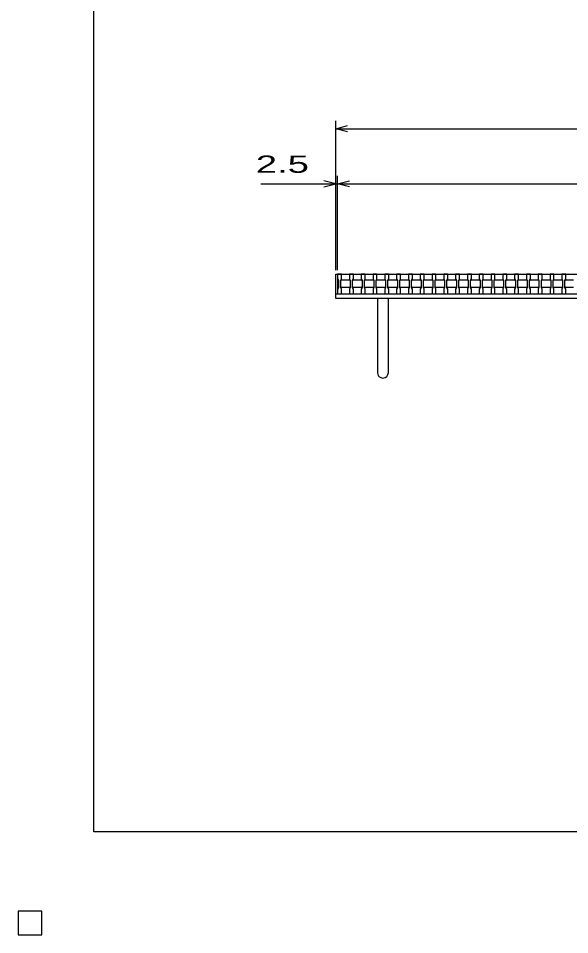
# Model space of a CAD drawing. Units: millimetres, scale not verified. Extents: x -1820 to 1736, y -1282 to 1048.
# Drawn here: x -1820 to -1119, y -1282 to -117 of the extents above; entities that cross this region are included whole.
import ezdxf
from ezdxf.enums import TextEntityAlignment as Align

# ---------------------------------------------------------------- set-up
doc = ezdxf.new("R2010")
doc.units = ezdxf.units.MM
doc.header["$LTSCALE"] = 10
for name, color, linetype, lineweight in [('0_2', 150, 'Continuous', 25), ('16', 3, 'Continuous', 25), ('19', 6, 'Continuous', 25), ('22', 4, 'Continuous', 25)]:
    doc.layers.add(name, color=color, linetype=linetype, lineweight=lineweight)
doc.styles.add('ベクトル', font='')
doc.styles.get('ベクトル').set_extended_font_data('ベクトル')

msp = doc.modelspace()

# ---------------------------------------------------------------- linework, layer by layer
at = {"layer": '0_2'}
for p, q in [((-1724, -1151.5), (-1724, 1048.5)), ((1736, -1151.5), (-1724, -1151.5))]:
    msp.add_line(p, q, dxfattribs=at)
at = {"layer": '16'}
for p, q in [((-1414, -442.5), (-1414, -441.8)), ((-1414, -441.8), (-1409, -441.8)), ((-1414, -442.5), (-1414, -448.5)), ((-1409, -442.5), (-1414, -442.5)), ((-1414, -442.5), (-1414, -467.5)), ((-1414, -442.5), (-419, -442.5)), ((-1409, -441.8), (-1409, -442.5)), ((-1409, -448.5), (-1409, -442.5)), ((-1399, -442.5), (-1399, -441.8)), ((-1399, -441.8), (-1394, -441.8)), ((-1399, -442.5), (-1399, -448.5)), ((-1394, -442.5), (-1399, -442.5)), ((-1394, -441.8), (-1394, -442.5)), ((-1394, -448.5), (-1394, -442.5)), ((-1384, -442.5), (-1384, -441.8)), ((-1384, -441.8), (-1379, -441.8)), ((-1384, -442.5), (-1384, -448.5)), ((-1379, -442.5), (-1384, -442.5)), ((-1379, -441.8), (-1379, -442.5)), ((-1379, -448.5), (-1379, -442.5)), ((-1369, -442.5), (-1369, -441.8)), ((-1369, -441.8), (-1364, -441.8)), ((-1369, -442.5), (-1369, -448.5)), ((-1364, -442.5), (-1369, -442.5)), ((-1364, -441.8), (-1364, -442.5)), ((-1364, -448.5), (-1364, -442.5)), ((-1354, -442.5), (-1354, -441.8)), ((-1354, -441.8), (-1349, -441.8)), ((-1354, -442.5), (-1354, -448.5)), ((-1349, -442.5), (-1354, -442.5)), ((-1349, -441.8), (-1349, -442.5)), ((-1349, -448.5), (-1349, -442.5)), ((-1339, -442.5), (-1339, -441.8)), ((-1339, -441.8), (-1334, -441.8)), ((-1339, -442.5), (-1339, -448.5)), ((-1334, -442.5), (-1339, -442.5)), ((-1334, -441.8), (-1334, -442.5)), ((-1334, -448.5), (-1334, -442.5)), ((-1324, -442.5), (-1324, -441.8)), ((-1324, -441.8), (-1319, -441.8)), ((-1324, -442.5), (-1324, -448.5)), ((-1319, -442.5), (-1324, -442.5)), ((-1319, -441.8), (-1319, -442.5)), ((-1319, -448.5), (-1319, -442.5)), ((-1309, -442.5), (-1309, -441.8)), ((-1309, -441.8), (-1304, -441.8)), ((-1309, -442.5), (-1309, -448.5)), ((-1304, -442.5), (-1309, -442.5)), ((-1304, -441.8), (-1304, -442.5)), ((-1304, -448.5), (-1304, -442.5)), ((-1294, -442.5), (-1294, -441.8)), ((-1294, -441.8), (-1289, -441.8)), ((-1294, -442.5), (-1294, -448.5)), ((-1289, -442.5), (-1294, -442.5)), ((-1289, -441.8), (-1289, -442.5)), ((-1289, -448.5), (-1289, -442.5)), ((-1279, -442.5), (-1279, -441.8)), ((-1279, -441.8), (-1274, -441.8)), ((-1279, -442.5), (-1279, -448.5)), ((-1274, -442.5), (-1279, -442.5)), ((-1274, -441.8), (-1274, -442.5)), ((-1274, -448.5), (-1274, -442.5)), ((-1264, -442.5), (-1264, -441.8)), ((-1264, -441.8), (-1259, -441.8)), ((-1264, -442.5), (-1264, -448.5)), ((-1259, -442.5), (-1264, -442.5)), ((-1259, -441.8), (-1259, -442.5)), ((-1259, -448.5), (-1259, -442.5)), ((-1249, -442.5), (-1249, -441.8)), ((-1249, -441.8), (-1244, -441.8)), ((-1249, -442.5), (-1249, -448.5)), ((-1244, -442.5), (-1249, -442.5)), ((-1244, -441.8), (-1244, -442.5)), ((-1244, -448.5), (-1244, -442.5)), ((-1234, -442.5), (-1234, -441.8)), ((-1234, -441.8), (-1229, -441.8)), ((-1234, -442.5), (-1234, -448.5)), ((-1229, -442.5), (-1234, -442.5)), ((-1229, -441.8), (-1229, -442.5)), ((-1229, -448.5), (-1229, -442.5)), ((-1219, -442.5), (-1219, -441.8)), ((-1219, -441.8), (-1214, -441.8)), ((-1219, -442.5), (-1219, -448.5)), ((-1214, -442.5), (-1219, -442.5)), ((-1214, -441.8), (-1214, -442.5)), ((-1214, -448.5), (-1214, -442.5)), ((-1204, -442.5), (-1204, -441.8)), ((-1204, -441.8), (-1199, -441.8)), ((-1204, -442.5), (-1204, -448.5)), ((-1199, -442.5), (-1204, -442.5)), ((-1199, -441.8), (-1199, -442.5)), ((-1199, -448.5), (-1199, -442.5)), ((-1189, -442.5), (-1189, -441.8)), ((-1189, -441.8), (-1184, -441.8)), ((-1189, -442.5), (-1189, -448.5)), ((-1184, -442.5), (-1189, -442.5)), ((-1184, -441.8), (-1184, -442.5)), ((-1184, -448.5), (-1184, -442.5)), ((-1174, -442.5), (-1174, -441.8)), ((-1174, -441.8), (-1169, -441.8)), ((-1174, -442.5), (-1174, -448.5)), ((-1169, -442.5), (-1174, -442.5)), ((-1169, -441.8), (-1169, -442.5)), ((-1169, -448.5), (-1169, -442.5)), ((-1159, -442.5), (-1159, -441.8)), ((-1159, -441.8), (-1154, -441.8)), ((-1159, -442.5), (-1159, -448.5)), ((-1154, -442.5), (-1159, -442.5)), ((-1154, -441.8), (-1154, -442.5)), ((-1154, -448.5), (-1154, -442.5)), ((-1144, -442.5), (-1144, -441.8)), ((-1144, -441.8), (-1139, -441.8)), ((-1144, -442.5), (-1144, -448.5)), ((-1139, -442.5), (-1144, -442.5)), ((-1139, -441.8), (-1139, -442.5)), ((-1139, -448.5), (-1139, -442.5)), ((-1129, -442.5), (-1129, -441.8)), ((-1129, -441.8), (-1124, -441.8)), ((-1129, -442.5), (-1129, -448.5)), ((-1124, -442.5), (-1129, -442.5)), ((-1124, -441.8), (-1124, -442.5)), ((-1124, -448.5), (-1124, -442.5)), ((-1414, -448.5), (-1413, -450.5)), ((-1413, -450.5), (-1413, -459.5)), ((-1410, -450.5), (-1409, -448.5)), ((-1410, -450.5), (-1409, -449.5)), ((-1410, -459.5), (-1410, -450.5)), ((-1409, -449.5), (-1399, -449.5)), ((-1399, -448.5), (-1398, -450.5)), ((-1399, -449.5), (-1398, -450.5)), ((-1398, -450.5), (-1398, -459.5)), ((-1395, -450.5), (-1394, -448.5)), ((-1395, -450.5), (-1394, -449.5)), ((-1395, -459.5), (-1395, -450.5)), ((-1394, -449.5), (-1384, -449.5)), ((-1384, -448.5), (-1383, -450.5)), ((-1384, -449.5), (-1383, -450.5)), ((-1383, -450.5), (-1383, -459.5)), ((-1380, -450.5), (-1379, -448.5)), ((-1380, -450.5), (-1379, -449.5)), ((-1380, -459.5), (-1380, -450.5)), ((-1379, -449.5), (-1369, -449.5)), ((-1369, -448.5), (-1368, -450.5)), ((-1369, -449.5), (-1368, -450.5)), ((-1368, -450.5), (-1368, -459.5)), ((-1365, -450.5), (-1364, -448.5)), ((-1365, -450.5), (-1364, -449.5)), ((-1365, -459.5), (-1365, -450.5)), ((-1364, -449.5), (-1354, -449.5)), ((-1354, -448.5), (-1353, -450.5)), ((-1354, -449.5), (-1353, -450.5)), ((-1353, -450.5), (-1353, -459.5)), ((-1350, -450.5), (-1349, -448.5)), ((-1350, -450.5), (-1349, -449.5)), ((-1350, -459.5), (-1350, -450.5)), ((-1349, -449.5), (-1339, -449.5)), ((-1339, -448.5), (-1338, -450.5)), ((-1339, -449.5), (-1338, -450.5)), ((-1338, -450.5), (-1338, -459.5)), ((-1335, -450.5), (-1334, -448.5)), ((-1335, -450.5), (-1334, -449.5)), ((-1335, -459.5), (-1335, -450.5)), ((-1334, -449.5), (-1324, -449.5)), ((-1324, -448.5), (-1323, -450.5)), ((-1324, -449.5), (-1323, -450.5)), ((-1323, -450.5), (-1323, -459.5)), ((-1320, -450.5), (-1319, -448.5)), ((-1320, -450.5), (-1319, -449.5)), ((-1320, -459.5), (-1320, -450.5)), ((-1319, -449.5), (-1309, -449.5)), ((-1309, -448.5), (-1308, -450.5)), ((-1309, -449.5), (-1308, -450.5)), ((-1308, -450.5), (-1308, -459.5)), ((-1305, -450.5), (-1304, -448.5)), ((-1305, -450.5), (-1304, -449.5)), ((-1305, -459.5), (-1305, -450.5)), ((-1304, -449.5), (-1294, -449.5)), ((-1294, -448.5), (-1293, -450.5)), ((-1294, -449.5), (-1293, -450.5)), ((-1293, -450.5), (-1293, -459.5)), ((-1290, -450.5), (-1289, -448.5)), ((-1290, -450.5), (-1289, -449.5)), ((-1290, -459.5), (-1290, -450.5)), ((-1289, -449.5), (-1279, -449.5)), ((-1279, -448.5), (-1278, -450.5)), ((-1279, -449.5), (-1278, -450.5)), ((-1278, -450.5), (-1278, -459.5)), ((-1275, -450.5), (-1274, -448.5)), ((-1275, -450.5), (-1274, -449.5)), ((-1275, -459.5), (-1275, -450.5)), ((-1274, -449.5), (-1264, -449.5)), ((-1264, -448.5), (-1263, -450.5)), ((-1264, -449.5), (-1263, -450.5)), ((-1263, -450.5), (-1263, -459.5)), ((-1260, -450.5), (-1259, -448.5)), ((-1260, -450.5), (-1259, -449.5)), ((-1260, -459.5), (-1260, -450.5)), ((-1259, -449.5), (-1249, -449.5)), ((-1249, -448.5), (-1248, -450.5)), ((-1249, -449.5), (-1248, -450.5)), ((-1248, -450.5), (-1248, -459.5)), ((-1245, -450.5), (-1244, -448.5)), ((-1245, -450.5), (-1244, -449.5)), ((-1245, -459.5), (-1245, -450.5)), ((-1244, -449.5), (-1234, -449.5)), ((-1234, -448.5), (-1233, -450.5)), ((-1234, -449.5), (-1233, -450.5)), ((-1233, -450.5), (-1233, -459.5)), ((-1230, -450.5), (-1229, -448.5)), ((-1230, -450.5), (-1229, -449.5)), ((-1230, -459.5), (-1230, -450.5)), ((-1229, -449.5), (-1219, -449.5)), ((-1219, -448.5), (-1218, -450.5)), ((-1219, -449.5), (-1218, -450.5)), ((-1218, -450.5), (-1218, -459.5)), ((-1215, -450.5), (-1214, -448.5)), ((-1215, -450.5), (-1214, -449.5)), ((-1215, -459.5), (-1215, -450.5)), ((-1214, -449.5), (-1204, -449.5)), ((-1204, -448.5), (-1203, -450.5)), ((-1204, -449.5), (-1203, -450.5)), ((-1203, -450.5), (-1203, -459.5)), ((-1200, -450.5), (-1199, -448.5)), ((-1200, -450.5), (-1199, -449.5)), ((-1200, -459.5), (-1200, -450.5)), ((-1199, -449.5), (-1189, -449.5)), ((-1189, -448.5), (-1188, -450.5)), ((-1189, -449.5), (-1188, -450.5)), ((-1188, -450.5), (-1188, -459.5)), ((-1185, -450.5), (-1184, -448.5)), ((-1185, -450.5), (-1184, -449.5)), ((-1185, -459.5), (-1185, -450.5)), ((-1184, -449.5), (-1174, -449.5)), ((-1174, -448.5), (-1173, -450.5)), ((-1174, -449.5), (-1173, -450.5)), ((-1173, -450.5), (-1173, -459.5)), ((-1170, -450.5), (-1169, -448.5)), ((-1170, -450.5), (-1169, -449.5)), ((-1170, -459.5), (-1170, -450.5)), ((-1169, -449.5), (-1159, -449.5)), ((-1159, -448.5), (-1158, -450.5)), ((-1159, -449.5), (-1158, -450.5)), ((-1158, -450.5), (-1158, -459.5)), ((-1155, -450.5), (-1154, -448.5)), ((-1155, -450.5), (-1154, -449.5)), ((-1155, -459.5), (-1155, -450.5)), ((-1154, -449.5), (-1144, -449.5)), ((-1144, -448.5), (-1143, -450.5)), ((-1144, -449.5), (-1143, -450.5)), ((-1143, -450.5), (-1143, -459.5)), ((-1140, -450.5), (-1139, -448.5)), ((-1140, -450.5), (-1139, -449.5)), ((-1140, -459.5), (-1140, -450.5)), ((-1139, -449.5), (-1129, -449.5)), ((-1129, -448.5), (-1128, -450.5)), ((-1129, -449.5), (-1128, -450.5)), ((-1128, -450.5), (-1128, -459.5)), ((-1125, -450.5), (-1124, -448.5)), ((-1125, -450.5), (-1124, -449.5)), ((-1125, -459.5), (-1125, -450.5)), ((-1124, -449.5), (-1114, -449.5)), ((-1413, -459.5), (-1414, -461.5)), ((-1414, -461.5), (-1414, -467.5)), ((-1409, -459.5), (-1410, -458.5)), ((-1409, -461.5), (-1410, -459.5)), ((-1399, -459.5), (-1409, -459.5)), ((-1409, -467.5), (-1409, -461.5)), ((-1398, -458.5), (-1399, -459.5)), ((-1398, -459.5), (-1399, -461.5)), ((-1399, -461.5), (-1399, -467.5)), ((-1394, -459.5), (-1395, -458.5)), ((-1394, -461.5), (-1395, -459.5)), ((-1384, -459.5), (-1394, -459.5)), ((-1394, -467.5), (-1394, -461.5)), ((-1383, -458.5), (-1384, -459.5)), ((-1383, -459.5), (-1384, -461.5)), ((-1384, -461.5), (-1384, -467.5)), ((-1379, -459.5), (-1380, -458.5)), ((-1379, -461.5), (-1380, -459.5)), ((-1369, -459.5), (-1379, -459.5)), ((-1379, -467.5), (-1379, -461.5)), ((-1368, -458.5), (-1369, -459.5)), ((-1368, -459.5), (-1369, -461.5)), ((-1369, -461.5), (-1369, -467.5)), ((-1364, -459.5), (-1365, -458.5)), ((-1364, -461.5), (-1365, -459.5)), ((-1354, -459.5), (-1364, -459.5)), ((-1364, -467.5), (-1364, -461.5)), ((-1353, -458.5), (-1354, -459.5)), ((-1353, -459.5), (-1354, -461.5)), ((-1354, -461.5), (-1354, -467.5)), ((-1349, -459.5), (-1350, -458.5)), ((-1349, -461.5), (-1350, -459.5)), ((-1339, -459.5), (-1349, -459.5)), ((-1349, -467.5), (-1349, -461.5)), ((-1338, -458.5), (-1339, -459.5)), ((-1338, -459.5), (-1339, -461.5)), ((-1339, -461.5), (-1339, -467.5)), ((-1334, -459.5), (-1335, -458.5)), ((-1334, -461.5), (-1335, -459.5)), ((-1324, -459.5), (-1334, -459.5)), ((-1334, -467.5), (-1334, -461.5)), ((-1323, -458.5), (-1324, -459.5)), ((-1323, -459.5), (-1324, -461.5)), ((-1324, -461.5), (-1324, -467.5)), ((-1319, -459.5), (-1320, -458.5)), ((-1319, -461.5), (-1320, -459.5)), ((-1309, -459.5), (-1319, -459.5)), ((-1319, -467.5), (-1319, -461.5)), ((-1308, -458.5), (-1309, -459.5)), ((-1308, -459.5), (-1309, -461.5)), ((-1309, -461.5), (-1309, -467.5)), ((-1304, -459.5), (-1305, -458.5)), ((-1304, -461.5), (-1305, -459.5)), ((-1294, -459.5), (-1304, -459.5)), ((-1304, -467.5), (-1304, -461.5)), ((-1293, -458.5), (-1294, -459.5)), ((-1293, -459.5), (-1294, -461.5)), ((-1294, -461.5), (-1294, -467.5)), ((-1289, -459.5), (-1290, -458.5)), ((-1289, -461.5), (-1290, -459.5)), ((-1279, -459.5), (-1289, -459.5)), ((-1289, -467.5), (-1289, -461.5)), ((-1278, -458.5), (-1279, -459.5)), ((-1278, -459.5), (-1279, -461.5)), ((-1279, -461.5), (-1279, -467.5)), ((-1274, -459.5), (-1275, -458.5)), ((-1274, -461.5), (-1275, -459.5)), ((-1264, -459.5), (-1274, -459.5)), ((-1274, -467.5), (-1274, -461.5)), ((-1263, -458.5), (-1264, -459.5)), ((-1263, -459.5), (-1264, -461.5)), ((-1264, -461.5), (-1264, -467.5)), ((-1259, -459.5), (-1260, -458.5)), ((-1259, -461.5), (-1260, -459.5)), ((-1249, -459.5), (-1259, -459.5)), ((-1259, -467.5), (-1259, -461.5)), ((-1248, -458.5), (-1249, -459.5)), ((-1248, -459.5), (-1249, -461.5)), ((-1249, -461.5), (-1249, -467.5)), ((-1244, -459.5), (-1245, -458.5)), ((-1244, -461.5), (-1245, -459.5)), ((-1234, -459.5), (-1244, -459.5)), ((-1244, -467.5), (-1244, -461.5)), ((-1233, -458.5), (-1234, -459.5)), ((-1233, -459.5), (-1234, -461.5)), ((-1234, -461.5), (-1234, -467.5)), ((-1229, -459.5), (-1230, -458.5)), ((-1229, -461.5), (-1230, -459.5)), ((-1219, -459.5), (-1229, -459.5)), ((-1229, -467.5), (-1229, -461.5)), ((-1218, -458.5), (-1219, -459.5)), ((-1218, -459.5), (-1219, -461.5)), ((-1219, -461.5), (-1219, -467.5)), ((-1214, -459.5), (-1215, -458.5)), ((-1214, -461.5), (-1215, -459.5)), ((-1204, -459.5), (-1214, -459.5)), ((-1214, -467.5), (-1214, -461.5)), ((-1203, -458.5), (-1204, -459.5)), ((-1203, -459.5), (-1204, -461.5)), ((-1204, -461.5), (-1204, -467.5)), ((-1199, -459.5), (-1200, -458.5)), ((-1199, -461.5), (-1200, -459.5)), ((-1189, -459.5), (-1199, -459.5)), ((-1199, -467.5), (-1199, -461.5)), ((-1188, -458.5), (-1189, -459.5)), ((-1188, -459.5), (-1189, -461.5)), ((-1189, -461.5), (-1189, -467.5)), ((-1184, -459.5), (-1185, -458.5)), ((-1184, -461.5), (-1185, -459.5)), ((-1174, -459.5), (-1184, -459.5)), ((-1184, -467.5), (-1184, -461.5)), ((-1173, -458.5), (-1174, -459.5)), ((-1173, -459.5), (-1174, -461.5)), ((-1174, -461.5), (-1174, -467.5)), ((-1169, -459.5), (-1170, -458.5)), ((-1169, -461.5), (-1170, -459.5)), ((-1159, -459.5), (-1169, -459.5)), ((-1169, -467.5), (-1169, -461.5)), ((-1158, -458.5), (-1159, -459.5)), ((-1158, -459.5), (-1159, -461.5)), ((-1159, -461.5), (-1159, -467.5)), ((-1154, -459.5), (-1155, -458.5)), ((-1154, -461.5), (-1155, -459.5)), ((-1144, -459.5), (-1154, -459.5)), ((-1154, -467.5), (-1154, -461.5)), ((-1143, -458.5), (-1144, -459.5)), ((-1143, -459.5), (-1144, -461.5)), ((-1144, -461.5), (-1144, -467.5)), ((-1139, -459.5), (-1140, -458.5)), ((-1139, -461.5), (-1140, -459.5)), ((-1129, -459.5), (-1139, -459.5)), ((-1139, -467.5), (-1139, -461.5)), ((-1128, -458.5), (-1129, -459.5)), ((-1128, -459.5), (-1129, -461.5)), ((-1129, -461.5), (-1129, -467.5)), ((-1124, -459.5), (-1125, -458.5)), ((-1124, -461.5), (-1125, -459.5)), ((-1114, -459.5), (-1124, -459.5)), ((-1124, -467.5), (-1124, -461.5)), ((-1414, -467.5), (-1409, -467.5)), ((-1414, -467.5), (-419, -467.5)), ((-1399, -467.5), (-1394, -467.5)), ((-1384, -467.5), (-1379, -467.5)), ((-1369, -467.5), (-1364, -467.5)), ((-1354, -467.5), (-1349, -467.5)), ((-1339, -467.5), (-1334, -467.5)), ((-1324, -467.5), (-1319, -467.5)), ((-1309, -467.5), (-1304, -467.5)), ((-1294, -467.5), (-1289, -467.5)), ((-1279, -467.5), (-1274, -467.5)), ((-1264, -467.5), (-1259, -467.5)), ((-1249, -467.5), (-1244, -467.5)), ((-1234, -467.5), (-1229, -467.5)), ((-1219, -467.5), (-1214, -467.5)), ((-1204, -467.5), (-1199, -467.5)), ((-1189, -467.5), (-1184, -467.5)), ((-1174, -467.5), (-1169, -467.5)), ((-1159, -467.5), (-1154, -467.5)), ((-1144, -467.5), (-1139, -467.5)), ((-1129, -467.5), (-1124, -467.5)), ((-1790, -1252.5), (-1820, -1252.5)), ((-1820, -1252.5), (-1820, -1282.5)), ((-1790, -1252.5), (-1820, -1252.5)), ((-1820, -1252.5), (-1820, -1282.5)), ((-1790, -1252.5), (-1820, -1252.5)), ((-1820, -1252.5), (-1820, -1282.5)), ((-1790, -1252.5), (-1820, -1252.5)), ((-1820, -1252.5), (-1820, -1282.5)), ((-1790, -1252.5), (-1820, -1252.5)), ((-1820, -1252.5), (-1820, -1282.5)), ((-1790, -1282.5), (-1790, -1252.5)), ((-1790, -1282.5), (-1790, -1252.5)), ((-1790, -1282.5), (-1790, -1252.5)), ((-1790, -1282.5), (-1790, -1252.5)), ((-1790, -1282.5), (-1790, -1252.5)), ((-1820, -1282.5), (-1790, -1282.5)), ((-1820, -1282.5), (-1790, -1282.5)), ((-1820, -1282.5), (-1790, -1282.5)), ((-1820, -1282.5), (-1790, -1282.5)), ((-1820, -1282.5), (-1790, -1282.5))]:
    msp.add_line(p, q, dxfattribs=at)
at = {"layer": '19'}
for p, q in [((-1416.5, -467.5), (-1416.5, -442.5)), ((-1416.5, -442.5), (-1414, -442.5)), ((-1416.5, -467.5), (-416.5, -467.5)), ((-1416.5, -473.5), (-1416.5, -467.5)), ((-416.5, -473.5), (-1416.5, -473.5)), ((-1363.5, -473.5), (-1363.5, -567.5)), ((-1349.5, -567.5), (-1349.5, -473.5))]:
    msp.add_line(p, q, dxfattribs=at)
msp.add_arc((-1356.5, -567.5), 7, 180, 0, dxfattribs=at)
at = {"layer": '22'}
for p, q in [((-1416.5, -437.5), (-1416.5, -247.5)), ((-1416.5, -257.5), (-1401.5, -253.5)), ((-1401.5, -261.5), (-1416.5, -257.5)), ((-1416.5, -257.5), (-416.5, -257.5)), ((-1416.5, -327.5), (-1431.5, -323.5)), ((-1416.5, -437.5), (-1416.5, -317.5)), ((-1414, -437.5), (-1414, -317.5)), ((-1414, -327.5), (-1399, -323.5)), ((-1511.5, -327.5), (-1416.5, -327.5)), ((-1431.5, -331.5), (-1416.5, -327.5)), ((-1416.5, -327.5), (-1414, -327.5)), ((-1399, -331.5), (-1414, -327.5)), ((-1414, -327.5), (-419, -327.5))]:
    msp.add_line(p, q, dxfattribs=at)
at = {"layer": '22', "color": 2}
for p, q in [((-1790, -1252.5), (-1820, -1252.5)), ((-1820, -1252.5), (-1820, -1282.5)), ((-1790, -1252.5), (-1820, -1252.5)), ((-1820, -1252.5), (-1820, -1282.5)), ((-1790, -1252.5), (-1820, -1252.5)), ((-1820, -1252.5), (-1820, -1282.5)), ((-1790, -1282.5), (-1790, -1252.5)), ((-1790, -1282.5), (-1790, -1252.5)), ((-1790, -1282.5), (-1790, -1252.5)), ((-1820, -1282.5), (-1790, -1282.5)), ((-1820, -1282.5), (-1790, -1282.5)), ((-1820, -1282.5), (-1790, -1282.5))]:
    msp.add_line(p, q, dxfattribs=at)

# ---------------------------------------------------------------- texts
at = {"layer": '22', "color": 2, "style": 'ベクトル', "width": 1.65}
msp.add_text(' 2.5 ', height=21.99, dxfattribs=at).set_placement((-1531.5, -302.5), align=Align.MIDDLE_LEFT)

doc.saveas('drawing.dxf')
